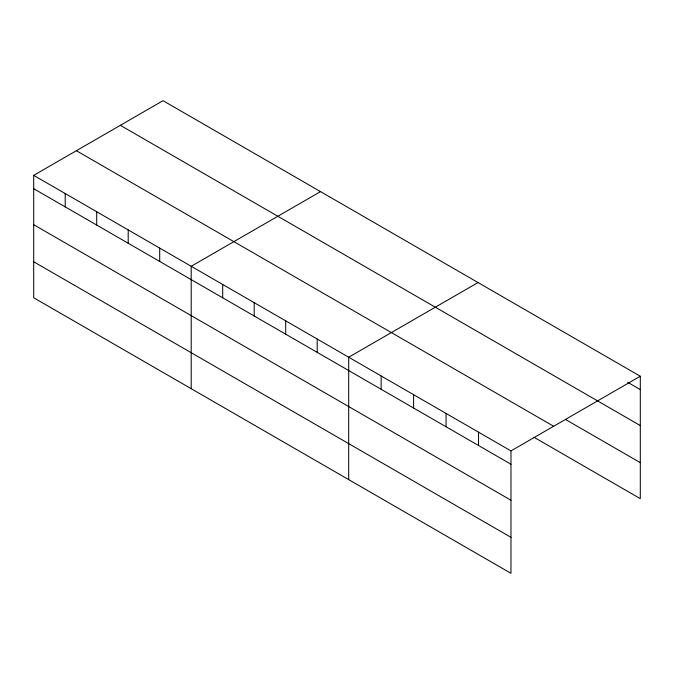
<?xml version="1.0" encoding="UTF-8"?>
<svg xmlns="http://www.w3.org/2000/svg" width="674" height="674" viewBox="0 0 674 674"><rect width="100%" height="100%" fill="white"/><g stroke="black" fill="none" stroke-linecap="round" stroke-linejoin="round"><path stroke-width="1.01" d="M510.976 500.234L510.976 450.906L33.7 175.35L33.7 297.765L510.976 573.313L510.976 500.234L33.7 224.686M533.918 437.232L640.3 498.65L640.3 376.235L163.024 100.687L33.7 175.35M320.529 191.618L191.197 266.281L191.197 388.696M478.026 282.549L348.702 357.22L348.702 479.627M510.976 450.906L640.3 376.235M627.679 382.284L640.3 389.572M120.351 125.322L640.3 425.572M565.478 419.455L640.3 462.65M76.381 150.715L553.649 426.263M33.7 188.686L510.976 464.243M33.7 261.765L510.976 537.321M478.523 432.169L478.523 445.506M446.062 413.432L446.062 426.768M413.609 394.694L413.609 408.031M381.155 375.957L381.155 389.286M317.201 339.03L317.201 352.367M285.7 320.841L285.7 334.178M254.199 302.66L254.199 315.996M222.698 284.47L222.698 297.807M159.704 248.099L159.704 261.436M128.203 229.91L128.203 243.247M96.702 211.729L96.702 225.057M65.201 193.539L65.201 206.876"/></g></svg>
